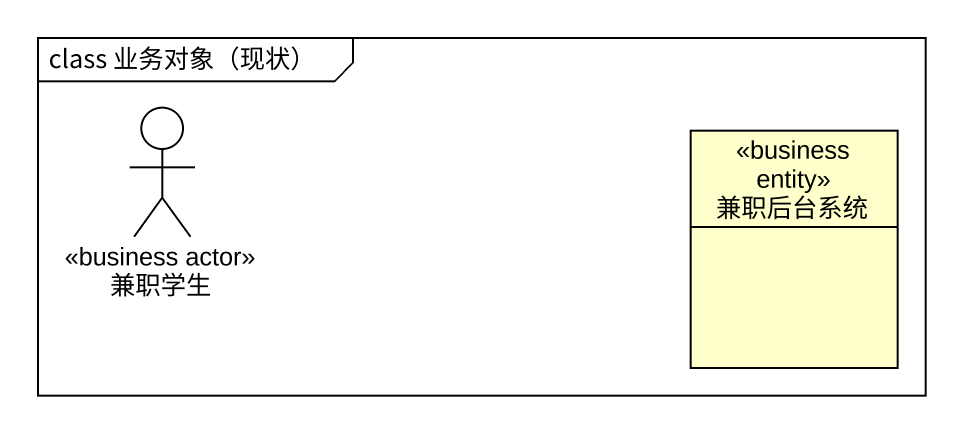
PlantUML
@startuml
mainframe class 业务对象（现状）
allowmixing
hide circle
hide empty members
actor 兼职学生 <<business actor>>
class 兼职后台系统 <<business entity>>
@enduml
